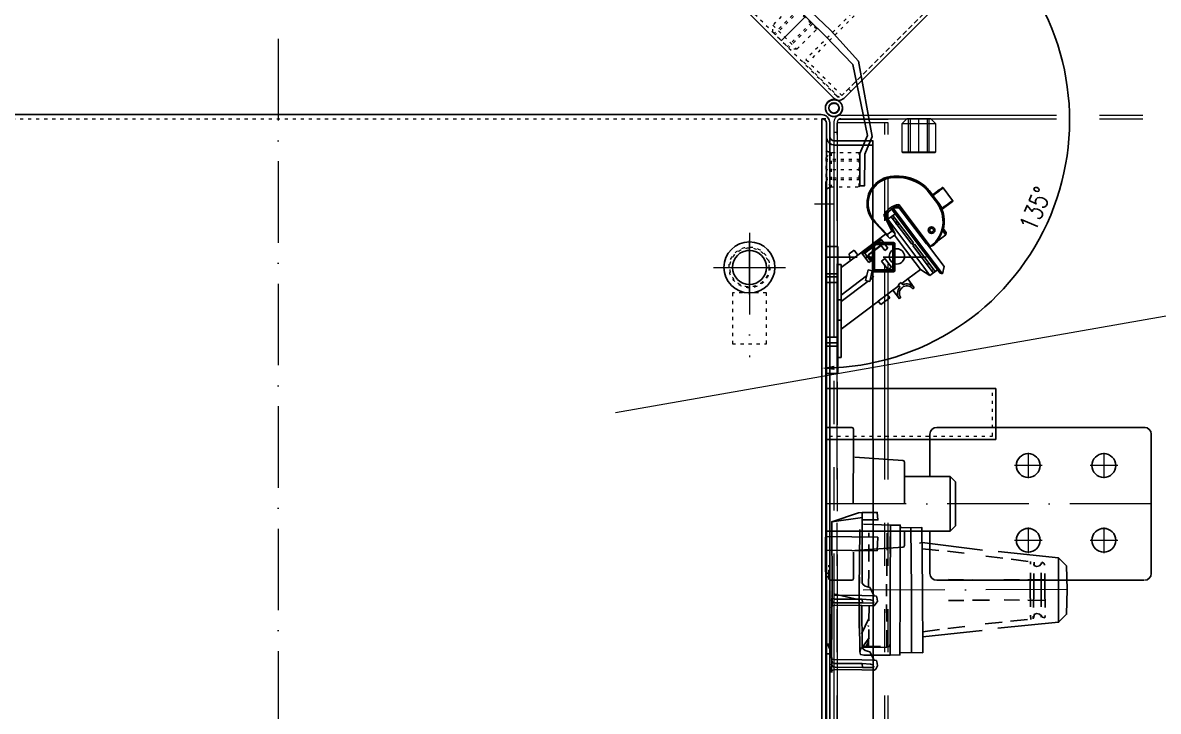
# Model space of a CAD drawing. Header units: millimetres. Extents: x 13152 to 36426, y -6229 to 3790.
# Drawn here: x 32325 to 32994, y 1885 to 2290 of the extents above; entities that cross this region are included whole.
import ezdxf

# ---------------------------------------------------------------- set-up
doc = ezdxf.new("R2010")
doc.units = ezdxf.units.MM
doc.header["$LTSCALE"] = 4
for name, pattern in [('ACAD_ISO03W100', [1.18, 0.47, -0.71]), ('ACAD_ISO10W100', [18, 12, -3, 0, -3]), ('CENTERX2', [101.6, 63.5, -12.7, 12.7, -12.7]), ('DASHED', [0.75, 0.5, -0.25]), ('PHANTOM', [63.5, 31.75, -6.35, 6.35, -6.35, 6.35, -6.35])]:
    doc.linetypes.add(name, pattern=pattern)
doc.layers.add('1', color=12, linetype='Continuous')
doc.layers.add('4虚线层', color=6, linetype='DASHED')
for name, color, linetype, lineweight in [('标注、文本', 3, 'Continuous', 25), ('粗实线', 4, 'Continuous', 53), ('铁心', 3, 'Continuous', 0)]:
    doc.layers.add(name, color=color, linetype=linetype, lineweight=lineweight)
doc.styles.add('TH_GBDIM', font='romans.shx', dxfattribs={"width": 0.8, "bigfont": 'gbcbig.shx'})
doc.dimstyles.new('TH_GBDIM1', dxfattribs={"dimscale": 3, "dimtxt": 3.5, "dimasz": 2.5, "dimexe": 2, "dimexo": 0, "dimgap": 1.5, "dimtad": 1, "dimdec": 1, "dimlfac": 0.03937, "dimzin": 0, "dimdsep": 46, "dimtxsty": 'TH_GBDIM', "dimcen": 2.5, "dimclrd": 3, "dimclre": 256, "dimclrt": 2, "dimadec": 0, "dimazin": 0, "dimtfac": 0.714286, "dimtdec": 1, "dimtmove": 0, "dimatfit": 3, "dimfxl": 0, "dimtzin": 0, "dimlwd": -1, "dimlwe": -1, "dimarcsym": 0})

# ---------------------------------------------------------------- blocks, each defined once
blk = doc.blocks.new('2155655')
at = {"layer": '标注、文本'}
for p, q in [((23803.92, -1208), (23803.92, -1958)), ((23807.92, -1204), (24326.92, -1204)), ((23803.92, -1214), (23805.92, -1214)), ((23843.92, -1225.5), (23844.42, -1226))]:
    blk.add_line(p, q, dxfattribs=at)
at = {"layer": '标注、文本', "color": 2, "linetype": 'ACAD_ISO03W100', "lineweight": 18}
for p, q in [((23805.92, -1208.49), (23805.92, -1958)), ((23805.92, -1926.49), (23805.92, -1208.49)), ((23835.92, -1208.49), (23805.92, -1208.49)), ((23835.92, -1206.49), (23806.61, -1206.49)), ((23807.92, -1206), (24326.92, -1206)), ((23833.92, -1926.49), (23833.92, -1208.49)), ((23835.92, -1926.49), (23835.92, -1208.49)), ((23843.92, -1209), (23846.92, -1206)), ((23843.92, -1209), (23843.92, -1225.5)), ((23863.92, -1209), (23843.92, -1209)), ((23860.92, -1206), (23846.92, -1206)), ((23847.92, -1226), (23847.92, -1206)), ((23848.92, -1226), (23848.92, -1206)), ((23858.92, -1226), (23858.92, -1206)), ((23859.92, -1226), (23859.92, -1206)), ((23860.92, -1206), (23863.92, -1209)), ((23863.92, -1225.5), (23863.92, -1209)), ((23843.92, -1225.5), (23863.92, -1225.5)), ((23844.42, -1226), (23863.42, -1226))]:
    blk.add_line(p, q, dxfattribs=at)
at = {"layer": '标注、文本', "color": 1, "linetype": 'ACAD_ISO10W100', "lineweight": 18}
blk.add_line((23853.92, -1226), (23853.92, -1206), dxfattribs=at)
at = {"layer": '标注、文本'}
for radius in [5, 3]:
    blk.add_circle((23804.02, -1199.95), radius, dxfattribs=at)
blk.add_arc((23807.92, -1208), 4, 90, 180, dxfattribs=at)
at = {"layer": '标注、文本', "color": 2, "linetype": 'ACAD_ISO03W100', "lineweight": 18}
blk.add_arc((23807.92, -1208), 2, 90, 180, dxfattribs=at)
blk = doc.blocks.new('052656565')
at = {"layer": '标注、文本', "color": 6, "linetype": 'PHANTOM', "lineweight": 13}
for p, q in [((22982.24, -1208), (22982.24, -1958)), ((22984.24, -1208.49), (22984.24, -1958)), ((22984.24, -1926.49), (22984.24, -1208.49)), ((23014.24, -1208.49), (22984.24, -1208.49)), ((23014.24, -1206.49), (22984.93, -1206.49)), ((22986.24, -1204), (23505.24, -1204)), ((22986.24, -1206), (23505.24, -1206)), ((23012.24, -1926.49), (23012.24, -1208.49)), ((23014.24, -1926.49), (23014.24, -1208.49)), ((23022.24, -1209), (23025.24, -1206)), ((23022.24, -1209), (23022.24, -1225.5)), ((23042.24, -1209), (23022.24, -1209)), ((23039.24, -1206), (23025.24, -1206)), ((23026.24, -1226), (23026.24, -1206)), ((23027.24, -1226), (23027.24, -1206)), ((23032.24, -1226), (23032.24, -1206)), ((23037.24, -1226), (23037.24, -1206)), ((23038.24, -1226), (23038.24, -1206)), ((23039.24, -1206), (23042.24, -1209)), ((23042.24, -1225.5), (23042.24, -1209)), ((23505.24, -1206.49), (23505.24, -1953.49)), ((23506.24, -1206.49), (23505.24, -1206.49)), ((23507.24, -1208), (23507.24, -1958)), ((23507.24, -1208), (23507.24, -1953.49)), ((23509.24, -1208), (23509.24, -1958)), ((22982.24, -1214), (22984.24, -1214)), ((23507.24, -1219), (23509.24, -1219)), ((23022.24, -1225.5), (23022.74, -1226)), ((23022.24, -1225.5), (23042.24, -1225.5)), ((23022.74, -1226), (23041.74, -1226)), ((23041.74, -1226), (23042.24, -1225.5)), ((23504.24, -1924.49), (23014.24, -1924.49)), ((23454.24, -1924.49), (23501.24, -1924.49)), ((23504.24, -1954.49), (23504.24, -1924.49)), ((23504.24, -1926.49), (22984.24, -1926.49)), ((23450.24, -1928.49), (23450.24, -1932.49)), ((23452.24, -1928.49), (23452.24, -1932.49)), ((23454.24, -1926.49), (23501.24, -1926.49)), ((23503.24, -1954.49), (23503.24, -1928.49)), ((23505.24, -1954.49), (23505.24, -1928.49)), ((23349.24, -1954.49), (23474.24, -1932.49)), ((23474.24, -1954.49), (23474.24, -1932.49)), ((22982.24, -1958), (23509.24, -1958)), ((22984.24, -1954.49), (23504.24, -1954.49)), ((23467.24, -1955.49), (23503.24, -1955.49)), ((23503.24, -1957.49), (23467.24, -1957.49)), ((23483.24, -1958), (23505.24, -1958)), ((23490.24, -1957.49), (23490.24, -1955.49)), ((23490.24, -1960), (23490.24, -1958)), ((23494.24, -1959.76), (23494.24, -1954.53)), ((23494.24, -1964.89), (23494.24, -1955.1)), ((23498.24, -1957.49), (23498.24, -1955.49)), ((23498.24, -1960), (23498.24, -1958)), ((23503.24, -1954.49), (23505.24, -1954.49)), ((23479.24, -1962), (23479.24, -2028)), ((23481.24, -1962), (23481.24, -2028)), ((23505.24, -1960), (23483.24, -1960)), ((23507.24, -1972.5), (23507.24, -1962)), ((23509.24, -1962), (23509.24, -1972.5)), ((23514.24, -1978.42), (23514.24, -1978.42)), ((23511.24, -1988), (23481.24, -1988)), ((23481.24, -1988), (23481.24, -2021.59)), ((23511.24, -1991), (23481.24, -1991)), ((23511.24, -2021.59), (23511.24, -1988)), ((23475.24, -1993.5), (23499.24, -1993.5)), ((23481.24, -2017.91), (23481.24, -1993.24)), ((23483.24, -1993.24), (23481.24, -1993.24)), ((23481.24, -1993.87), (23488.24, -2006)), ((23481.24, -1997.87), (23485.93, -2006)), ((23483.24, -2017.91), (23483.24, -1993.24)), ((23483.24, -1993.24), (23489.24, -1993.24)), ((23491.24, -2008.66), (23491.24, -1997.5)), ((23431.74, -2001.27), (23431.24, -2001.77)), ((23431.24, -2009.37), (23431.24, -2001.77)), ((23431.74, -2001.27), (23431.74, -2009.87)), ((23431.74, -2001.27), (23439.07, -2001.27)), ((23437.62, -2001.27), (23437.62, -2009.87)), ((23440.04, -1999.22), (23438.09, -2011.92)), ((23440.04, -1999.22), (23439.07, -2001.27)), ((23441.02, -2001.27), (23440.04, -1999.22)), ((23441.99, -1999.22), (23440.04, -2011.92)), ((23441.99, -1999.22), (23441.02, -2001.27)), ((23442.97, -2001.27), (23441.99, -1999.22)), ((23443.94, -1999.22), (23441.99, -2011.92)), ((23443.94, -1999.22), (23442.97, -2001.27)), ((23444.92, -2001.27), (23443.94, -1999.22)), ((23445.89, -1999.22), (23443.94, -2011.92)), ((23445.89, -1999.22), (23444.92, -2001.27)), ((23446.87, -2001.27), (23445.89, -1999.22)), ((23447.84, -1999.22), (23445.89, -2011.92)), ((23447.84, -1999.22), (23446.87, -2001.27)), ((23448.82, -2001.27), (23447.84, -1999.22)), ((23449.79, -1999.22), (23447.84, -2011.92)), ((23449.79, -1999.22), (23448.82, -2001.27)), ((23450.77, -2001.27), (23449.79, -1999.22)), ((23451.74, -1999.22), (23449.79, -2011.92)), ((23451.74, -1999.22), (23450.77, -2001.27)), ((23452.72, -2001.27), (23451.74, -1999.22)), ((23453.69, -1999.22), (23451.74, -2011.92)), ((23453.69, -1999.22), (23452.72, -2001.27)), ((23454.67, -2001.27), (23453.69, -1999.22)), ((23455.64, -1999.22), (23453.69, -2011.92)), ((23455.64, -1999.22), (23454.67, -2001.27)), ((23456.62, -2001.27), (23455.64, -1999.22)), ((23457.59, -1999.22), (23455.64, -2011.92)), ((23457.59, -1999.22), (23456.62, -2001.27)), ((23458.57, -2001.27), (23457.59, -1999.22)), ((23459.54, -1999.22), (23457.59, -2011.92)), ((23459.54, -1999.22), (23458.57, -2001.27)), ((23460.52, -2001.27), (23459.54, -1999.22)), ((23461.49, -1999.22), (23459.54, -2011.92)), ((23461.49, -1999.22), (23460.52, -2001.27)), ((23462.47, -2001.27), (23461.49, -1999.22)), ((23463.44, -1999.22), (23461.49, -2011.92)), ((23463.44, -1999.22), (23462.47, -2001.27)), ((23464.42, -2001.27), (23463.44, -1999.22)), ((23465.39, -1999.22), (23463.44, -2011.92)), ((23465.39, -1999.22), (23464.42, -2001.27)), ((23466.37, -2001.27), (23465.39, -1999.22)), ((23467.34, -1999.22), (23465.39, -2011.92)), ((23467.34, -1999.22), (23466.37, -2001.27)), ((23468.32, -2001.27), (23467.34, -1999.22)), ((23469.29, -1999.22), (23467.34, -2011.92)), ((23469.29, -1999.22), (23468.32, -2001.27)), ((23470.27, -2001.27), (23469.29, -1999.22)), ((23471.24, -1999.22), (23469.29, -2011.92)), ((23471.24, -1999.22), (23470.27, -2001.27)), ((23472.22, -2001.27), (23471.24, -1999.22)), ((23473.19, -1999.22), (23471.24, -2011.92)), ((23473.19, -1999.22), (23472.22, -2001.27)), ((23474.17, -2001.27), (23473.19, -1999.22)), ((23475.14, -1999.22), (23473.19, -2011.92)), ((23475.14, -1999.22), (23474.17, -2001.27)), ((23476.12, -2001.27), (23475.14, -1999.22)), ((23477.09, -1999.22), (23475.14, -2011.92)), ((23477.09, -1999.22), (23476.12, -2001.27)), ((23478.07, -2001.27), (23477.09, -1999.22)), ((23479.04, -1999.22), (23477.09, -2011.92)), ((23479.04, -1999.22), (23478.07, -2001.27)), ((23480.02, -2001.27), (23479.04, -1999.22)), ((23481.24, -2001.27), (23480.02, -2001.27)), ((23489.24, -2001.76), (23483.24, -2001.76)), ((23498.24, -1998.5), (23498.24, -2013.5)), ((23501.24, -2000), (23498.24, -2000)), ((23509.24, -2003.5), (23509.24, -2008.5)), ((23431.74, -2009.87), (23431.24, -2009.37)), ((23437.62, -2009.87), (23431.74, -2009.87)), ((23438.09, -2011.92), (23437.12, -2009.87)), ((23439.07, -2009.87), (23438.09, -2011.92)), ((23440.04, -2011.92), (23439.07, -2009.87)), ((23441.02, -2009.87), (23440.04, -2011.92)), ((23441.99, -2011.92), (23441.02, -2009.87)), ((23442.97, -2009.87), (23441.99, -2011.92)), ((23443.94, -2011.92), (23442.97, -2009.87)), ((23444.92, -2009.87), (23443.94, -2011.92)), ((23445.89, -2011.92), (23444.92, -2009.87)), ((23446.87, -2009.87), (23445.89, -2011.92)), ((23447.84, -2011.92), (23446.87, -2009.87)), ((23448.82, -2009.87), (23447.84, -2011.92)), ((23449.79, -2011.92), (23448.82, -2009.87)), ((23450.77, -2009.87), (23449.79, -2011.92)), ((23451.74, -2011.92), (23450.77, -2009.87)), ((23452.72, -2009.87), (23451.74, -2011.92)), ((23453.69, -2011.92), (23452.72, -2009.87)), ((23454.67, -2009.87), (23453.69, -2011.92)), ((23455.64, -2011.92), (23454.67, -2009.87)), ((23456.62, -2009.87), (23455.64, -2011.92)), ((23457.59, -2011.92), (23456.62, -2009.87)), ((23458.57, -2009.87), (23457.59, -2011.92)), ((23459.54, -2011.92), (23458.57, -2009.87)), ((23460.52, -2009.87), (23459.54, -2011.92)), ((23461.49, -2011.92), (23460.52, -2009.87)), ((23462.47, -2009.87), (23461.49, -2011.92)), ((23463.44, -2011.92), (23462.47, -2009.87)), ((23464.42, -2009.87), (23463.44, -2011.92)), ((23465.39, -2011.92), (23464.42, -2009.87)), ((23466.37, -2009.87), (23465.39, -2011.92)), ((23467.34, -2011.92), (23466.37, -2009.87)), ((23468.32, -2009.87), (23467.34, -2011.92)), ((23469.29, -2011.92), (23468.32, -2009.87)), ((23470.27, -2009.87), (23469.29, -2011.92)), ((23471.24, -2011.92), (23470.27, -2009.87)), ((23472.22, -2009.87), (23471.24, -2011.92)), ((23473.19, -2011.92), (23472.22, -2009.87)), ((23474.17, -2009.87), (23473.19, -2011.92)), ((23475.14, -2011.92), (23474.17, -2009.87)), ((23476.12, -2009.87), (23475.14, -2011.92)), ((23477.09, -2011.92), (23476.12, -2009.87)), ((23478.07, -2009.87), (23477.09, -2011.92)), ((23479.04, -2011.92), (23478.07, -2009.87)), ((23480.02, -2009.87), (23479.04, -2011.92)), ((23479.24, -2006), (23488.24, -2006)), ((23481.24, -2009.87), (23480.02, -2009.87)), ((23481.24, -2014.12), (23485.93, -2006)), ((23481.24, -2018.12), (23488.24, -2006)), ((23495.24, -2006), (23495.24, -2021.59)), ((23501.24, -2006), (23501.24, -2021.59)), ((23483.24, -2017.91), (23481.24, -2017.91)), ((23489.24, -2015.55), (23483.24, -2015.55)), ((23475.24, -2018.5), (23499.24, -2018.5)), ((23481.24, -2018.99), (23511.24, -2018.99)), ((23481.24, -2021.59), (23511.24, -2021.59)), ((23493.17, -2021.59), (23493.17, -2075.38)), ((23493.56, -2021.59), (23493.56, -2074.83)), ((23502.95, -2021.59), (23502.95, -2074.83)), ((23503.31, -2021.59), (23503.31, -2075.38)), ((23479.24, -2028), (23481.24, -2028)), ((23493.17, -2075.38), (23493.56, -2074.83)), ((23493.17, -2075.38), (23503.31, -2075.38)), ((23493.56, -2074.83), (23502.95, -2074.83)), ((23502.95, -2074.83), (23503.31, -2075.38))]:
    blk.add_line(p, q, dxfattribs=at)
at = {"layer": '标注、文本', "color": 2, "linetype": 'ACAD_ISO03W100', "lineweight": 18}
for p, q in [((23014.24, -1924.49), (23014.24, -1926.49)), ((22984.24, -1926.49), (23014.24, -1926.49)), ((22984.24, -1926.49), (22984.24, -1954.49)), ((23014.24, -1926.49), (22984.24, -1926.49)), ((23450.24, -1932.49), (23452.24, -1932.49)), ((23467.24, -1957.49), (23467.24, -1955.49)), ((23424.24, -2006), (23428.24, -1999)), ((23472.24, -2000), (23427.67, -2000)), ((23472.24, -1999), (23428.24, -1999)), ((23428.24, -1999), (23428.24, -2012)), ((23424.24, -2006), (23428.24, -2012)), ((23472.24, -2011), (23427.58, -2011)), ((23472.24, -2012), (23428.24, -2012))]:
    blk.add_line(p, q, dxfattribs=at)
at = {"layer": '标注、文本'}
for p, q in [((22982.24, -2093), (22982.24, -1935)), ((23460.24, -1933), (22984.24, -1933)), ((23462.24, -1956), (23462.24, -1935)), ((23464.24, -1956), (23464.24, -1943)), ((23466.24, -1939), (23472.24, -1939)), ((23466.24, -1941), (23472.24, -1941)), ((23472.24, -1941), (23472.24, -1939)), ((23466.24, -1958), (22982.24, -1958)), ((23468.24, -1958), (22984.24, -1958)), ((23466.24, -1958), (23473.24, -1958)), ((23466.24, -1960), (22982.24, -1960)), ((23464.24, -2089), (23464.24, -1962)), ((23464.24, -1962), (23475.24, -1962)), ((23466.24, -1960), (23473.24, -1960)), ((23475.24, -2089), (23475.24, -1962)), ((23477.24, -2089), (23477.24, -1962)), ((22991.24, -1987), (22991.24, -1979)), ((22991.24, -1979), (22999.24, -1979)), ((22999.24, -1979), (22999.24, -1987)), ((23472.24, -1981), (23472.24, -2031)), ((23472.24, -1981), (23475.24, -1981)), ((23475.24, -1981), (23475.24, -2031)), ((22999.24, -1987), (22991.24, -1987)), ((23422.24, -1997), (23422.24, -2015)), ((23472.24, -1996), (23423.24, -1996)), ((23472.24, -2016), (23472.24, -1996)), ((23423.24, -2016), (23472.24, -2016)), ((23501.24, -2012), (23498.24, -2012)), ((22991.24, -2032), (22991.24, -2024)), ((22991.24, -2024), (22999.24, -2024)), ((22999.24, -2024), (22999.24, -2032)), ((23472.24, -2031), (23475.24, -2031)), ((22999.24, -2032), (22991.24, -2032)), ((22991.24, -2077), (22991.24, -2069)), ((22991.24, -2069), (22999.24, -2069)), ((22999.24, -2069), (22999.24, -2077)), ((22999.24, -2077), (22991.24, -2077)), ((23473.24, -2091), (22982.24, -2091)), ((23464.24, -2089), (23475.24, -2089)), ((23464.24, -2093), (23464.24, -2091)), ((23473.24, -2093), (22982.24, -2093))]:
    blk.add_line(p, q, dxfattribs=at)
at = {"layer": '标注、文本', "color": 1, "linetype": 'ACAD_ISO10W100', "lineweight": 18}
for p, q in [((22995.24, -2093), (22995.24, -1933)), ((23001.99, -1943), (22988.49, -1943)), ((23014.16, -1983), (22984.33, -1983)), ((22995.24, -1987), (22995.24, -1979)), ((23499.74, -2022.22), (23499.74, -1986.22)), ((23493.56, -2006), (23411.24, -2006)), ((23540.84, -2006), (23412.88, -2006)), ((23514.84, -2006), (23469.34, -2006)), ((22995.24, -2032), (22995.24, -2024)), ((23014.16, -2028), (22984.33, -2028)), ((22995.24, -2077), (22995.24, -2069)), ((23014.16, -2073), (22984.33, -2073))]:
    blk.add_line(p, q, dxfattribs=at)
at = {"layer": '标注、文本', "color": 6, "linetype": 'PHANTOM', "lineweight": 13}
for centre, radius in [((22982.34, -1199.95), 5), ((22982.34, -1199.95), 3), ((23498.24, -2006), 6), ((23498.24, -2006), 3)]:
    blk.add_circle(centre, radius, dxfattribs=at)
at = {"layer": '标注、文本'}
blk.add_circle((22995.24, -1943), 2.5, dxfattribs=at)
at = {"layer": '标注、文本', "color": 6, "linetype": 'PHANTOM', "lineweight": 13}
for centre, radius, start, end in [((22986.24, -1208), 4, 90, 180), ((22986.24, -1208), 2, 90, 180), ((23505.24, -1208), 4, 0, 90), ((23505.24, -1208), 2, 0, 90), ((23506.24, -1207.49), 1, 0, 90), ((23454.24, -1928.49), 4, 90, 180), ((23501.24, -1928.49), 4, 0, 90), ((23454.24, -1928.49), 2, 90, 180), ((23501.24, -1928.49), 2, 0, 90), ((23483.24, -1962), 4, 90, 180), ((23503.24, -1953.49), 4, 270, 0), ((23503.24, -1953.49), 2, 270, 0), ((23505.24, -1962), 4, 0, 90), ((23483.24, -1962), 2, 90, 180), ((23505.24, -1962), 2, 0, 90), ((23514.24, -1972.5), 7, 180, 260.40593), ((23514.24, -1972.5), 5, 180, 260.40593), ((23513.24, -1978.42), 1, 0, 80.40593), ((23513.24, -1978.42), 1, 260.40593, 0), ((23499.24, -2003.5), 10, 0, 90), ((23501.24, -2006), 6, 270, 90), ((23499.24, -2008.5), 10, 270, 0)]:
    blk.add_arc(centre, radius, start, end, dxfattribs=at)
at = {"layer": '标注、文本'}
for centre, radius, start, end in [((22984.24, -1935), 2, 90, 180), ((23460.24, -1935), 2, 0, 90), ((23466.24, -1943), 4, 90, 180), ((23466.24, -1943), 2, 90, 180), ((23466.24, -1956), 4, 180, 270), ((23466.24, -1956), 2, 180, 270), ((23473.24, -1962), 4, 0, 90), ((23473.24, -1962), 2, 0, 90), ((23423.24, -1997), 1, 90, 180), ((23498.24, -2006), 6, 90, 270), ((23423.24, -2015), 1, 180, 270), ((23473.24, -2089), 4, 270, 0), ((23473.24, -2089), 2, 270, 0)]:
    blk.add_arc(centre, radius, start, end, dxfattribs=at)
at = {"layer": '标注、文本', "color": 6, "linetype": 'PHANTOM', "lineweight": 13, "extrusion": (0, 0, -1)}
for centre, major_axis, ratio in [((23489.24, -1997.5), (0, 4.26), 0.469325), ((23489.24, -2008.66), (0, 6.9), 0.290059)]:
    blk.add_ellipse(centre, major_axis=major_axis, ratio=ratio, start_param=0, end_param=3.141593, dxfattribs=at)
blk = doc.blocks.new('5354650')
at = {"layer": '4虚线层', "ltscale": 5}
h = blk.add_hatch(color=256, dxfattribs=at)
h.dxf.hatch_style = 2
h.paths.add_polyline_path([(26822.77, -1880.58), (26822.82, -1911.91), (26826.27, -1912.71)])
h = blk.add_hatch(color=256, dxfattribs=at)
h.dxf.hatch_style = 2
h.paths.add_polyline_path([(26822.77, -1880.58), (26826.22, -1881.38), (26826.27, -1912.71)])
at = {"layer": '标注、文本'}
h = blk.add_hatch(color=256, dxfattribs=at)
h.dxf.hatch_style = 2
h.paths.add_polyline_path([(26822.82, -1911.91), (26826.27, -1912.71), (26825.69, -1918.4)])
at = {"layer": '4虚线层', "ltscale": 5}
for points in [[(26847.88, -1879.09), (26847.98, -1847.07)], [(26842.5, -1858.18), (26842.4, -1880.74)], [(26916.92, -1860.8), (26945.22, -1864.42)], [(26950.22, -1864.84), (26949.53, -1864.68), (26949.37, -1865.38)], [(26945.06, -1865.11), (26945.43, -1866.65), (26946.82, -1866.97), (26948.36, -1866.6), (26949.37, -1865.38)], [(26951.55, -1881.18), (26951.45, -1865.85), (26950.91, -1865), (26950.22, -1864.84)], [(26918.73, -1875.05), (26894.79, -1874.63)], [(26951.6, -1874.63), (26927.51, -1874.9)], [(26846.28, -1914.41), (26844.04, -1914.62), (26847.82, -1914.04), (26848.25, -1890.1)], [(26918.94, -1886.76), (26894.85, -1887.02)], [(26951.66, -1887.03), (26927.72, -1886.6)], [(26916.44, -1900.75), (26944.79, -1897.82)], [(26949.58, -1896.02), (26948.36, -1895.01), (26946.97, -1894.69), (26945.43, -1895.06), (26944.95, -1897.13)], [(26949.58, -1896.02), (26950.11, -1896.87), (26950.8, -1897.03)], [(26950.8, -1897.03), (26951.5, -1897.19), (26951.82, -1895.8)]]:
    blk.add_lwpolyline(points, dxfattribs=at)
for points in [[(26858.84, -1847.39), (26858.84, -1847.39), (26858.41, -1880.79), (26858.41, -1880.79)], [(26860.59, -1849.25), (26860.59, -1849.25), (26860.64, -1880.58), (26860.64, -1880.58)], [(26879.32, -1856.49), (26879.32, -1856.49), (26907.77, -1859.41), (26907.77, -1859.41)], [(26942.93, -1880.64), (26942.93, -1880.64), (26943.15, -1863.94), (26943.15, -1863.94)], [(26945.01, -1881.12), (26945.01, -1881.12), (26945.22, -1864.42), (26945.22, -1864.42)], [(26950.22, -1864.84), (26950.22, -1864.84), (26950.38, -1864.15), (26950.38, -1864.15)], [(26949.48, -1880.7), (26949.48, -1880.7), (26949.37, -1865.38), (26949.37, -1865.38)], [(26858.67, -1914.36), (26858.67, -1914.36), (26858.41, -1880.79), (26858.41, -1880.79)], [(26942.93, -1880.64), (26942.93, -1880.64), (26943.25, -1898.2), (26943.25, -1898.2)], [(26945.01, -1881.12), (26945.01, -1881.12), (26944.79, -1897.82), (26944.79, -1897.82)], [(26949.48, -1880.7), (26949.48, -1880.7), (26949.42, -1896.71), (26949.42, -1896.71)], [(26951.55, -1881.18), (26951.55, -1881.18), (26951.82, -1895.8), (26951.82, -1895.8)], [(26843.72, -1906.54), (26843.72, -1906.54), (26848.03, -1897.34), (26848.03, -1897.34)], [(26847.61, -1902.34), (26847.61, -1902.34), (26847.77, -1901.65), (26847.77, -1901.65)], [(26879.68, -1905.37), (26879.68, -1905.37), (26908.2, -1901.76), (26908.2, -1901.76)], [(26848.24, -1909.04), (26848.24, -1909.04), (26844.04, -1914.62), (26844.04, -1914.62)], [(26847.77, -1911.11), (26847.77, -1911.11), (26846.28, -1914.41), (26846.28, -1914.41)], [(26842.71, -1917.23), (26842.71, -1917.23), (26842.87, -1916.54), (26842.87, -1916.54)], [(26844.89, -1914.09), (26844.89, -1914.09), (26860.9, -1914.15), (26860.9, -1914.15)]]:
    blk.add_open_spline(points, degree=3, dxfattribs=at)
at = {"layer": '标注、文本', "color": 1, "linetype": 'ACAD_ISO10W100', "lineweight": 18}
blk.add_line((26964.8, -1880.59), (26822.77, -1880.88), dxfattribs=at)
at = {"layer": '标注、文本'}
for points in [[(26844.16, -1835.26), (26841.92, -1835.47), (26826.18, -1840.58)], [(26844.16, -1835.26), (26852.93, -1835.1), (26853.36, -1839.57), (26843.89, -1839.57)], [(26844.16, -1835.26), (26844.05, -1876.75), (26844.58, -1877.6), (26845.8, -1878.61)], [(26826.38, -1880.68), (26826.18, -1840.58), (26844.21, -1838.18)], [(26844.79, -1841.96), (26860.65, -1842.71), (26866.5, -1842.6), (26866.49, -1880.48)], [(26866.5, -1842.6), (26866.87, -1844.14), (26879.26, -1844.09), (26879.58, -1880.58)], [(26872.72, -1844.04), (26873.04, -1880.53)], [(26877.88, -1853.24), (26879.42, -1852.87), (26914.8, -1857.39)], [(26924.1, -1858.09), (26959.64, -1861.92), (26959.64, -1880.86)], [(26964.8, -1880.59), (26964.37, -1866.65), (26959.64, -1861.92)], [(26826.38, -1880.68), (26825.69, -1918.4), (26822.76, -1918.45), (26822.77, -1880.58)], [(26826.38, -1880.68), (26826.06, -1919.94), (26826.43, -1921.48), (26827.82, -1921.8)], [(26826.28, -1884.3), (26826.65, -1885.84), (26828.03, -1886.16)], [(26844.89, -1914.09), (26843.19, -1915.16), (26842.71, -1917.23), (26843.08, -1918.77), (26845.16, -1919.25), (26860.48, -1919.15), (26866.33, -1919.04), (26866.49, -1880.48)], [(26843.94, -1889.84), (26844.04, -1914.62), (26858.67, -1914.36), (26860.21, -1913.99), (26860.53, -1912.6), (26860.64, -1880.58)], [(26851.07, -1884.2), (26848.57, -1879.25), (26845.8, -1878.61)], [(26853.19, -1887.6), (26852.82, -1886.06), (26852.45, -1884.52), (26851.07, -1884.2)], [(26866.65, -1917.66), (26879.73, -1917.77), (26879.58, -1880.58)], [(26923.89, -1903.19), (26959.63, -1899.79), (26959.64, -1880.86)], [(26964.8, -1880.59), (26964.37, -1895.06), (26959.63, -1899.79)], [(26825.8, -1886.38), (26826.86, -1888.08), (26828.25, -1888.4)], [(26827.93, -1889.78), (26826.38, -1890.15), (26826.06, -1891.54)], [(26843.94, -1889.84), (26844.04, -1914.62), (26844.57, -1915.48), (26845.8, -1916.49)], [(26843.94, -1889.84), (26851.17, -1890.05)], [(26844.04, -1886.22), (26844.26, -1888.45)], [(26844.04, -1886.22), (26844.26, -1888.45)], [(26850.8, -1888.51), (26850.43, -1886.96), (26849.04, -1886.64)], [(26851.17, -1890.05), (26852.18, -1888.83), (26853.19, -1887.6)], [(26879.74, -1908.3), (26914.79, -1904.74)], [(26851.06, -1922.07), (26848.56, -1917.12), (26845.8, -1916.49)], [(26825.8, -1924.25), (26826.86, -1925.95), (26828.24, -1926.27)], [(26826.06, -1919.94), (26826.27, -1922.18), (26826.65, -1923.72), (26828.03, -1924.04)], [(26826.06, -1929.41), (26826.27, -1922.18)], [(26850.8, -1926.38), (26850.42, -1924.84), (26849.04, -1924.52)], [(26853.19, -1925.48), (26852.82, -1923.93), (26852.45, -1922.39), (26851.06, -1922.07)], [(26827.92, -1927.66), (26826.38, -1928.03), (26826.06, -1929.41)], [(26843.93, -1927.71), (26851.17, -1927.92)], [(26851.17, -1927.92), (26852.02, -1927.39), (26853.19, -1925.48)]]:
    blk.add_lwpolyline(points, dxfattribs=at)
blk.add_lwpolyline([(26823.04, -1857.33), (26852.82, -1857.65), (26853.2, -1849.73), (26822.72, -1849.25)], close=True, dxfattribs=at)
for points in [[(26860.65, -1842.71), (26860.65, -1842.71), (26860.64, -1880.58), (26860.64, -1880.58)], [(26842.61, -1845.1), (26842.61, -1845.1), (26842.4, -1880.74), (26842.4, -1880.74)], [(26827.29, -1883.08), (26827.29, -1883.08), (26842.5, -1886.59), (26842.5, -1886.59)], [(26843.83, -1883.98), (26843.83, -1883.98), (26827.82, -1883.93), (26827.82, -1883.93)], [(26842.29, -1903.29), (26842.29, -1903.29), (26842.4, -1880.74), (26842.4, -1880.74)], [(26842.71, -1917.23), (26842.71, -1917.23), (26842.4, -1880.74), (26842.4, -1880.74)], [(26851.07, -1884.2), (26851.07, -1884.2), (26843.83, -1883.98), (26843.83, -1883.98)], [(26860.48, -1919.15), (26860.48, -1919.15), (26860.64, -1880.58), (26860.64, -1880.58)], [(26873.19, -1917.71), (26873.19, -1917.71), (26873.04, -1880.53), (26873.04, -1880.53)], [(26843.94, -1889.84), (26843.94, -1889.84), (26827.93, -1889.78), (26827.93, -1889.78)], [(26844.04, -1886.22), (26844.04, -1886.22), (26828.03, -1886.16), (26828.03, -1886.16)], [(26844.26, -1888.45), (26844.26, -1888.45), (26828.25, -1888.4), (26828.25, -1888.4)], [(26844.04, -1886.22), (26844.04, -1886.22), (26849.04, -1886.64), (26849.04, -1886.64)], [(26844.26, -1888.45), (26844.26, -1888.45), (26850.8, -1888.51), (26850.8, -1888.51)], [(26850.8, -1888.51), (26850.8, -1888.51), (26850.96, -1887.81), (26850.96, -1887.81)], [(26843.83, -1921.86), (26843.83, -1921.86), (26827.82, -1921.8), (26827.82, -1921.8)], [(26844.04, -1924.09), (26844.04, -1924.09), (26828.03, -1924.04), (26828.03, -1924.04)], [(26851.06, -1922.07), (26851.06, -1922.07), (26843.83, -1921.86), (26843.83, -1921.86)], [(26844.04, -1924.09), (26844.04, -1924.09), (26844.25, -1926.33), (26844.25, -1926.33)], [(26844.04, -1924.09), (26844.04, -1924.09), (26849.04, -1924.52), (26849.04, -1924.52)], [(26843.93, -1927.71), (26843.93, -1927.71), (26827.92, -1927.66), (26827.92, -1927.66)], [(26844.25, -1926.33), (26844.25, -1926.33), (26828.24, -1926.27), (26828.24, -1926.27)], [(26844.25, -1926.33), (26844.25, -1926.33), (26850.8, -1926.38), (26850.8, -1926.38)], [(26850.8, -1926.38), (26850.8, -1926.38), (26850.96, -1925.69), (26850.96, -1925.69)]]:
    blk.add_open_spline(points, degree=3, dxfattribs=at)
blk = doc.blocks.new('22')
at = {"layer": '4虚线层', "ltscale": 5}
for q in [(27059.14, -2036.76), (27059.14, -2081.14)]:
    blk.add_line((27059.14, -2007.32), q, dxfattribs=at)
at = {"layer": '标注、文本'}
for p, q in [((26882.85, -2003.32), (26868.85, -2003.32)), ((26883.85, -2019.88), (26883.85, -2004.32)), ((26932.85, -2003.34), (27055.59, -2003.34)), ((26883.85, -2019.89), (26883.85, -2009.33)), ((26883.85, -2019.9), (26883.85, -2009.34)), ((26928.85, -2032.34), (26928.85, -2007.34)), ((26928.85, -2032.34), (26928.85, -2007.34)), ((27059.14, -2007.32), (27059.14, -2089.32)), ((26912.91, -2022.76), (26884.78, -2020.89)), ((26912.91, -2022.78), (26884.78, -2020.9)), ((26913.85, -2048.33), (26913.85, -2023.76)), ((26913.85, -2048.34), (26913.85, -2023.77)), ((26940.85, -2032.34), (26913.85, -2032.34)), ((26940.85, -2032.34), (26943.85, -2035.34)), ((26940.85, -2032.34), (26940.85, -2064.34)), ((26940.85, -2032.34), (26943.85, -2035.34)), ((26940.85, -2032.34), (26940.85, -2064.34)), ((26943.85, -2061.34), (26943.85, -2035.34)), ((26943.85, -2061.34), (26943.85, -2035.34)), ((26940.85, -2064.34), (26867.85, -2064.34)), ((26913.85, -2072.89), (26913.85, -2064.33)), ((26913.85, -2072.9), (26913.85, -2064.34)), ((26928.85, -2089.34), (26928.85, -2064.34)), ((26940.85, -2064.34), (26943.85, -2061.34)), ((26940.85, -2064.34), (26943.85, -2061.34)), ((26883.85, -2076.76), (26883.85, -2087.33)), ((26883.85, -2092.32), (26883.85, -2076.76)), ((26883.85, -2076.77), (26883.85, -2087.34)), ((26912.91, -2073.89), (26884.78, -2075.76)), ((26912.91, -2073.9), (26884.78, -2075.78)), ((26869.35, -2084.42), (26869.35, -2085.37)), ((26869.33, -2092.32), (26869.35, -2087.31)), ((26869.35, -2085.37), (26869.9, -2085.37)), ((26869.35, -2085.37), (26869.9, -2085.37)), ((26869.9, -2087.31), (26869.35, -2087.31)), ((26869.9, -2085.37), (26869.9, -2087.31)), ((26882.85, -2093.32), (26870.33, -2093.32)), ((27054.81, -2093.3), (26932.85, -2093.34)), ((26932.85, -2093.34), (27054.81, -2093.3))]:
    blk.add_line(p, q, dxfattribs=at)
at = {"layer": '标注、文本', "color": 1, "linetype": 'ACAD_ISO10W100', "lineweight": 18}
for p, q in [((26986.74, -2018.35), (26986.74, -2033.31)), ((27031.24, -2018.35), (27031.24, -2033.31)), ((26994.84, -2025.83), (26978.65, -2025.83)), ((26994.94, -2025.83), (26978.75, -2025.83)), ((27039.34, -2025.83), (27023.15, -2025.83)), ((27039.44, -2025.83), (27023.25, -2025.83)), ((27059.14, -2048.33), (26867.85, -2048.33)), ((26986.74, -2062.35), (26986.74, -2077.31)), ((27031.24, -2062.35), (27031.24, -2077.31)), ((26994.84, -2069.83), (26978.65, -2069.83)), ((26994.94, -2069.83), (26978.75, -2069.83)), ((27039.34, -2069.83), (27023.15, -2069.83)), ((27039.44, -2069.83), (27023.25, -2069.83))]:
    blk.add_line(p, q, dxfattribs=at)
at = {"layer": '标注、文本'}
for points in [[(26867.7, -2048.14), (26867.38, -2087.39), (26867.75, -2088.94), (26869.13, -2089.26)], [(26867.38, -2087.39), (26867.59, -2089.63), (26867.96, -2091.17), (26869.34, -2091.49)]]:
    blk.add_lwpolyline(points, dxfattribs=at)
for centre in [(26986.74, -2025.8), (27031.24, -2025.8), (26986.74, -2069.8), (27031.24, -2069.8)]:
    blk.add_circle(centre, 7, dxfattribs=at)
for centre, radius, start, end in [((26868.85, -2004.32), 1, 90, 180), ((26882.85, -2004.32), 1, 0, 90), ((26932.85, -2007.34), 4, 90, 180), ((27055.14, -2007.32), 4, 0, 90), ((26912.85, -2023.76), 1, 0, 86.18593), ((26912.85, -2023.77), 1, 0, 86.18593), ((26912.85, -2072.89), 1, 273.81407, 0), ((26912.85, -2072.9), 1, 273.81407, 0), ((26932.85, -2089.34), 4, 180, 270), ((27055.14, -2089.32), 4, 270, 0), ((26870.33, -2092.32), 1, 180, 270), ((26882.85, -2092.32), 1, 270, 0)]:
    blk.add_arc(centre, radius, start, end, dxfattribs=at)
blk.add_open_spline([(26883.93, -2012.55), (26883.93, -2012.55), (26883.71, -2048.19), (26883.71, -2048.19)], degree=3, dxfattribs=at)
blk = doc.blocks.new('*D216')
at = {"layer": 'Defpoints', "color": 0, "transparency": 16777216}
for p in [(33338.86, 2776.26), (32808.53, 2245.93), (32795.57, 2233.93), (32898.72, 2129.83), (32795.57, 1490.42)]:
    blk.add_point(p, dxfattribs=at)
at = {"layer": '标注、文本', "color": 3, "transparency": 16777216}
blk.add_arc((32795.57, 2232.98), 145.87, 272.94626, 42.05374, dxfattribs=at)
for points in [[(32902.98, 2329.82), (32904.79, 2331.54), (32898.72, 2336.12)], [(32803.1, 2086.05), (32803.04, 2088.55), (32795.57, 2087.11)]]:
    blk.add_solid(points, dxfattribs=at)
at = {"layer": '标注、文本', "color": 2, "transparency": 16777216, "insert": (32921.33, 2180.89), "char_height": 10.5, "attachment_point": 5, "rotation": 67.5, "style": 'TH_GBDIM'}
blk.add_mtext('135°', dxfattribs=at)

msp = doc.modelspace()

# ---------------------------------------------------------------- linework, layer by layer
at = {"color": 0, "lineweight": 25}
msp.add_line((32872.58, 2185.14), (32866.55, 2180.67), dxfattribs=at)
at = {"layer": '1', "color": 7, "linetype": 'Continuous', "lineweight": 25}
for p, q in [((32836.04, 2199.66), (32835.92, 2199.89)), ((32855.69, 2194.52), (32855.57, 2194.75)), ((32857.61, 2193.06), (32857.4, 2193.28)), ((32872.62, 2185.78), (32867.02, 2193.21)), ((32863.27, 2184.58), (32858.29, 2191.18)), ((32858.68, 2191.5), (32858.56, 2191.72)), ((32860.47, 2189.19), (32858.56, 2191.72)), ((32858.68, 2191.5), (32863.66, 2184.9)), ((32858.72, 2191.73), (32860.63, 2189.2)), ((32858.94, 2191.52), (32858.72, 2191.73)), ((32858.94, 2191.52), (32863.9, 2184.92)), ((32860.63, 2189.2), (32860.47, 2189.19)), ((32861.76, 2187.71), (32861.6, 2187.69)), ((32863.54, 2185.11), (32861.6, 2187.69)), ((32861.76, 2187.71), (32863.7, 2185.12)), ((32837.34, 2181.24), (32837.24, 2180.1)), ((32851.24, 2161.53), (32837.24, 2180.1)), ((32852.03, 2162.13), (32837.55, 2181.36)), ((32841.36, 2181.26), (32837.9, 2181.55)), ((32857.22, 2160.23), (32840.44, 2182.48)), ((32840.88, 2183.54), (32859.39, 2159)), ((32854.67, 2164.12), (32841.78, 2181.23)), ((32863.66, 2184.9), (32863.54, 2185.11)), ((32863.9, 2184.92), (32863.7, 2185.12)), ((32865.22, 2182.47), (32865.11, 2182.67)), ((32824.13, 2176.49), (32824.25, 2176.27)), ((32834.89, 2164.29), (32826.76, 2172.81)), ((32827.14, 2173.13), (32834.15, 2165.78)), ((32836.83, 2167.8), (32832.09, 2177.1)), ((32833.2, 2177.13), (32838.65, 2166.44)), ((32833.41, 2177.14), (32833.24, 2177.13)), ((32838.68, 2166.44), (32833.24, 2177.13)), ((32834.59, 2174.84), (32833.41, 2177.14)), ((32833.45, 2177.14), (32833.43, 2177.17)), ((32833.45, 2177.14), (32834.61, 2174.86)), ((32838.81, 2178.02), (32834.45, 2174.74)), ((32834.45, 2174.74), (32855.66, 2146.58)), ((32836.42, 2176.21), (32837.49, 2177.02)), ((32836.42, 2176.21), (32848.54, 2160.13)), ((32837.36, 2174.95), (32838.43, 2175.76)), ((32837.49, 2177.02), (32849.61, 2160.93)), ((32833.18, 2166.08), (32816.78, 2153.72)), ((32834.15, 2165.78), (32836.83, 2167.8)), ((32835.76, 2163.42), (32838.96, 2165.83)), ((32841.18, 2172.11), (32840.11, 2171.31)), ((32863.17, 2161.45), (32868.62, 2165.55)), ((32866.7, 2168.1), (32868.62, 2165.55)), ((32868.81, 2166.95), (32867.03, 2169.32)), ((32868.62, 2165.55), (32868.81, 2166.95)), ((32819.16, 2154.72), (32830.34, 2163.14)), ((32820.46, 2155.31), (32828.85, 2161.63)), ((32829.28, 2161.06), (32820.9, 2154.74)), ((32822.84, 2153.82), (32830.43, 2159.54)), ((32822.96, 2153.66), (32830.55, 2159.38)), ((32828.89, 2161.58), (32828.85, 2161.63)), ((32828.89, 2161.58), (32830.56, 2162.85)), ((32829.02, 2161.41), (32828.89, 2161.58)), ((32830.7, 2162.67), (32829.02, 2161.41)), ((32832.79, 2156.4), (32829.02, 2161.41)), ((32830.34, 2163.14), (32830.56, 2162.85)), ((32830.56, 2162.85), (32830.7, 2162.67)), ((32830.7, 2162.67), (32834.47, 2157.66)), ((32838.4, 2165.41), (32844.91, 2156.77)), ((32848.54, 2160.13), (32849.61, 2160.93)), ((32849.14, 2159.33), (32850.21, 2160.13)), ((32849.14, 2159.33), (32861.26, 2143.24)), ((32850.21, 2160.13), (32862.33, 2144.05)), ((32865.23, 2142.96), (32851.24, 2161.53)), ((32866.7, 2142.67), (32852.03, 2162.13)), ((32867.56, 2147.01), (32854.67, 2164.12)), ((32859.03, 2158.33), (32859.93, 2159.01)), ((32861.95, 2159.88), (32861.84, 2159.99)), ((32798.07, 2158.79), (32805.07, 2158.79)), ((32805.07, 2158.79), (32805.07, 2142.7)), ((32811.81, 2154.38), (32814.66, 2156.53)), ((32812.3, 2150.34), (32811.81, 2154.38)), ((32812.3, 2150.34), (32816.78, 2153.72)), ((32816.78, 2153.72), (32814.66, 2156.53)), ((32819.16, 2154.72), (32819.36, 2154.45)), ((32819.36, 2154.45), (32820.48, 2155.29)), ((32819.49, 2154.27), (32819.36, 2154.45)), ((32820.61, 2155.11), (32819.49, 2154.27)), ((32819.49, 2154.27), (32823.29, 2149.24)), ((32820.46, 2155.31), (32820.48, 2155.29)), ((32820.48, 2155.29), (32820.61, 2155.11)), ((32820.61, 2155.11), (32824.41, 2150.08)), ((32825.21, 2150.68), (32822.84, 2153.82)), ((32832.79, 2156.4), (32834.47, 2157.66)), ((32844.91, 2156.77), (32853.64, 2145.19)), ((32805.07, 2148.12), (32807.07, 2148.12)), ((32812.3, 2150.35), (32807.07, 2146.41)), ((32807.07, 2148.12), (32807.07, 2127.38)), ((32823.29, 2149.24), (32824.41, 2150.08)), ((32824.41, 2150.08), (32825.21, 2150.68)), ((32832.75, 2151.67), (32830.75, 2150.16)), ((32830.75, 2150.16), (32834.66, 2144.97)), ((32836.66, 2146.48), (32832.75, 2151.67)), ((32834.66, 2144.97), (32836.66, 2146.48)), ((32855.66, 2146.58), (32859.3, 2141.75)), ((32855.66, 2146.58), (32855.66, 2146.58)), ((32857.57, 2148.15), (32858.64, 2148.95)), ((32866.7, 2142.67), (32867.56, 2147.01)), ((32805.07, 2142.7), (32798.07, 2142.7)), ((32798.07, 2140.79), (32805.07, 2140.79)), ((32805.07, 2140.79), (32805.07, 2142.7)), ((32805.07, 2137.51), (32805.07, 2140.79)), ((32822.01, 2141.39), (32807.07, 2130.13)), ((32822.86, 2145.05), (32821.4, 2138.72)), ((32825.3, 2144.49), (32822.86, 2145.05)), ((32823.83, 2138.15), (32825.3, 2144.49)), ((32824.07, 2139.18), (32826.1, 2140.71)), ((32824.82, 2142.42), (32826.1, 2140.71)), ((32842.68, 2136.99), (32846.2, 2139.64)), ((32850.08, 2134.49), (32846.2, 2139.64)), ((32846.23, 2139.6), (32853.64, 2145.19)), ((32853.64, 2145.19), (32859.3, 2141.75)), ((32859.3, 2141.75), (32863.66, 2145.04)), ((32860.32, 2144.5), (32861.39, 2145.3)), ((32861.26, 2143.24), (32862.33, 2144.05)), ((32865.23, 2142.96), (32866.7, 2142.67)), ((32798.07, 2137.51), (32805.07, 2137.51)), ((32805.07, 2137.51), (32805.07, 2105.32)), ((32807.07, 2126.37), (32822.97, 2138.35)), ((32821.4, 2138.72), (32823.83, 2138.15)), ((32834.17, 2130.51), (32837.44, 2132.98)), ((32837.41, 2133.02), (32840.93, 2135.67)), ((32841.29, 2127.87), (32837.41, 2133.02)), ((32840.49, 2136.24), (32842.25, 2137.56)), ((32840.49, 2136.24), (32841.56, 2134.82)), ((32843.32, 2136.14), (32842.25, 2137.56)), ((32849.55, 2134.09), (32850.08, 2134.49)), ((32805.07, 2127.38), (32807.07, 2127.38)), ((32807.07, 2115.45), (32807.07, 2127.38)), ((32807.07, 2110.1), (32828.9, 2126.54)), ((32828.88, 2126.57), (32834.15, 2130.54)), ((32830.4, 2124.54), (32828.88, 2126.57)), ((32835.67, 2128.52), (32830.4, 2124.54)), ((32835.67, 2128.52), (32834.15, 2130.54)), ((32841.29, 2127.87), (32841.82, 2128.26)), ((32807.07, 2115.45), (32805.07, 2115.45)), ((32807.07, 2115.45), (32807.07, 2093.41)), ((32805.07, 2105.32), (32798.07, 2105.32)), ((32798.07, 2102.04), (32805.07, 2102.04)), ((32798.07, 2100.13), (32805.07, 2100.13)), ((32805.07, 2102.04), (32805.07, 2105.32)), ((32805.07, 2100.13), (32805.07, 2102.04)), ((32805.07, 2100.13), (32805.07, 2084.03)), ((32805.07, 2093.41), (32807.07, 2093.41))]:
    msp.add_line(p, q, dxfattribs=at)
at = {"layer": '1', "color": 1, "linetype": 'CENTERX2', "lineweight": -3, "ltscale": 0.1}
msp.add_line((32857.07, 2152.43), (32798.07, 2152.43), dxfattribs=at)
at = {"layer": '1', "color": 7, "linetype": 'Continuous', "lineweight": 25, "extrusion": (0, 0, -1)}
msp.add_circle((-32860.24, 2168.36), 2, dxfattribs=at)
at = {"layer": '1', "color": 7, "linetype": 'Continuous', "lineweight": 25}
for centre, radius in [((32860.24, 2168.36), 1.13), ((32839.8, 2152.91), 4.5)]:
    msp.add_circle(centre, radius, dxfattribs=at)
for centre, radius, start, end in [((32845.69, 2131.18), 5.5, 138.53696, 217), ((32845.69, 2131.18), 5.5, 37, 115.46304), ((32849.25, 2134.49), 0.5, 222.89461, 307), ((32841.52, 2128.66), 0.5, 307, 31.10539)]:
    msp.add_arc(centre, radius, start, end, dxfattribs=at)
at = {"layer": '1', "color": 7, "linetype": 'Continuous', "lineweight": 25, "extrusion": (0, 0, -1)}
msp.add_arc((-32845.69, 2131.18), 4.37, 328.89461, 137.10539, dxfattribs=at)
at = {"layer": '1', "color": 7, "linetype": 'Continuous', "lineweight": 25}
for centre, major_axis, ratio, start_param, end_param in [((32838.35, 2183.85), (-14.09, -7.58), 0.99884, 4.363996, 6.551417), ((32838.23, 2184.07), (14.09, 7.58), 0.99884, 1.222403, 3.141558), ((32838.36, 2183.82), (13.65, 7.34), 0.99884, 1.222403, 3.409825), ((32839.67, 2174.19), (22.9, 12.31), 0.99884, 0.41949, 1.222403), ((32839.79, 2173.96), (-22.9, -12.31), 0.99884, 3.561083, 4.363996), ((32836.12, 2199.17), (0.072, -0.495), 0.016437, 1.52552, 3.096316), ((32839.8, 2173.94), (22.46, 12.08), 0.99884, 0.41949, 1.222403), ((32839.83, 2174.2), (18.61, 18.16), 0.998343, 0.13937, 0.871114), ((32855.38, 2194.13), (-0.306, -0.396), 0.043972, 1.551165, 3.121962), ((32845.91, 2181.85), (13.65, 7.34), 0.99884, 0.152631, 0.41949), ((32845.78, 2182.09), (14.09, 7.58), 0.99884, 0.15263, 0.41949), ((32855.12, 2193.97), (-0.612, -0.791), 0.056989, 3.133584, 3.6194), ((32845.9, 2181.87), (-14.09, -7.58), 0.99884, 3.294223, 3.561083), ((32845.95, 2182.11), (11.45, 11.17), 0.998343, 6.155695, 6.422555), ((32846.16, 2181.89), (11.45, 11.17), 0.998343, 6.155695, 6.283216), ((32852.74, 2183.07), (13.66, 10.29), 0.004763, -0.944344, -0.057398), ((32853.04, 2182.68), (13.98, 10.53), 0.004753, 5.322503, 6.287199), ((32858.28, 2191.2), (-0.399, -0.301), 0.047588, 1.564147, 3.1339), ((32857.92, 2191.13), (-0.799, -0.601), 0.05708, 3.159746, 3.671896), ((32858.64, 2175.25), (-13.98, -10.53), 0.004753, 3.1467, 4.123831), ((32843.09, 2171.31), (-10.96, -5.89), 0.99884, 4.39833, 5.304677), ((32843.07, 2171.36), (10.08, 5.42), 0.99884, 1.309893, 2.118457), ((32843.28, 2171.11), (-0.82, 11.68), 0.999962, 0.172283, 0.96125), ((32843.46, 2171.12), (-0.82, 11.68), 0.999962, 0.481281, 0.96125), ((32843.31, 2171.37), (-8.19, -7.99), 0.998343, 4.602073, 4.979929), ((32843.46, 2171.12), (-0.82, 11.68), 0.999962, 0.188779, 0.405853), ((32843.31, 2171.37), (-8.19, -7.99), 0.998343, 4.191387, 4.291709), ((32848.49, 2173.45), (16.29, 8.76), 0.99884, 4.89389, 6.435766), ((32848.48, 2173.47), (-16.73, -9), 0.99884, 1.848722, 3.294173), ((32863.26, 2184.6), (-0.399, -0.301), 0.047588, 1.563859, 3.1339), ((32862.91, 2184.52), (-0.799, -0.602), 0.004753, 3.156454, 3.668086), ((32848.73, 2173.48), (13.6, 13.27), 0.998343, 5.276241, 5.892279), ((32827.13, 2173.15), (0.362, 0.345), 0.046425, 3.128817, 4.699614), ((32853.04, 2182.68), (13.98, 10.53), 0.004753, 2.946494, 3.582151), ((32852.74, 2183.07), (-13.58, -10.23), 0.004753, 0.026533, 0.373337), ((32859.64, 2161.99), (2.64, 1.42), 0.99884, 4.135252, 4.354564), ((32859.88, 2162.01), (-2.15, -2.1), 0.998343, 0.817037, 0.867657), ((32848.73, 2173.48), (13.6, 13.27), 0.998343, 4.710195, 4.850406)]:
    msp.add_ellipse(centre, major_axis=major_axis, ratio=ratio, start_param=start_param, end_param=end_param, dxfattribs=at)
at = {"layer": '1', "color": 7, "linetype": 'Continuous', "lineweight": 25, "extrusion": (0, 0, -1)}
for centre, major_axis, ratio, start_param, end_param in [((32859.24, 2189.39), (-1.39, 0.18), 0.001239, 3.147709, 3.666537), ((32860.7, 2187.44), (-1.06, -0.26), 0.001376, 2.614119, 3.133686), ((32848.37, 2173.68), (11.36, -15.26), 0.998745, 4.706556, 4.859166), ((32848.53, 2173.69), (11.11, -15.44), 0.99877, 4.690072, 5.567381), ((32852.52, 2169.6), (-15.47, -11.35), 0.089062, 2.738165, 2.767688), ((32837.58, 2168.54), (1.38, -2.71), 0.00104, 5.600881, 6.283298), ((32833.68, 2165.61), (-2.08, 2.19), 0.012676, 3.143075, 4.080568)]:
    msp.add_ellipse(centre, major_axis=major_axis, ratio=ratio, start_param=start_param, end_param=end_param, dxfattribs=at)
at = {"layer": '1', "color": 7, "linetype": 'Continuous', "lineweight": 25}
for points, knots in [([(32867.02, 2193.2), (32867.01, 2193.22), (32866.97, 2193.28), (32866.86, 2193.36), (32866.72, 2193.4), (32866.6, 2193.41), (32866.51, 2193.4), (32866.45, 2193.38), (32866.41, 2193.36), (32866.39, 2193.35), (32866.38, 2193.35)], [0, 0, 0, 0, 0.060474, 0.246886, 0.39669, 0.524783, 0.633814, 0.728275, 0.835523, 1, 1, 1, 1]), ([(32863.29, 2185.75), (32863.47, 2185.54), (32863.65, 2185.33), (32864.07, 2184.81), (32864.32, 2184.5), (32864.78, 2183.86), (32865, 2183.53), (32865.63, 2182.53), (32866, 2181.84), (32866.33, 2181.13)], [0, 0, 0, 0, 0.149275, 0.149275, 0.361956, 0.361956, 0.574638, 0.574638, 1, 1, 1, 1]), ([(32872.58, 2185.14), (32872.59, 2185.14), (32872.59, 2185.15), (32872.62, 2185.18), (32872.66, 2185.24), (32872.71, 2185.35), (32872.73, 2185.5), (32872.7, 2185.66), (32872.64, 2185.74), (32872.61, 2185.77)], [0, 0, 0, 0, 0.044869, 0.213016, 0.339629, 0.479509, 0.658519, 0.857969, 1, 1, 1, 1]), ([(32840.44, 2182.48), (32840.44, 2182.47), (32840.46, 2182.5), (32840.51, 2182.62), (32840.55, 2182.7), (32840.67, 2183.01), (32840.78, 2183.28), (32840.88, 2183.54)], [0, 0, 0, 0, 0.25, 0.25, 0.5, 0.5, 1, 1, 1, 1]), ([(32866.55, 2180.67), (32866.55, 2180.67), (32866.55, 2180.68), (32866.53, 2180.72), (32866.51, 2180.75), (32866.47, 2180.83), (32866.45, 2180.88), (32866.39, 2181), (32866.36, 2181.07), (32866.33, 2181.13)], [0, 0, 0, 0, 0.25, 0.25, 0.5, 0.5, 0.75, 0.75, 1, 1, 1, 1]), ([(32833.2, 2177.13), (32833.21, 2177.12), (32833.17, 2177.12), (32833.05, 2177.11), (32832.97, 2177.11), (32832.65, 2177.1), (32832.37, 2177.1), (32832.09, 2177.1)], [0, 0, 0, 0, 0.25, 0.25, 0.5, 0.5, 1, 1, 1, 1]), ([(32834.89, 2164.29), (32834.8, 2164.38), (32834.73, 2164.49), (32834.6, 2164.71), (32834.53, 2164.84), (32834.42, 2165.1), (32834.36, 2165.23), (32834.26, 2165.5), (32834.2, 2165.64), (32834.15, 2165.78)], [0, 0, 0, 0, 0.25, 0.25, 0.5, 0.5, 0.75, 0.75, 1, 1, 1, 1]), ([(32838.65, 2166.44), (32838.59, 2166.56), (32838.48, 2166.68), (32838.23, 2166.91), (32838.08, 2167.03), (32837.75, 2167.25), (32837.57, 2167.36), (32837.21, 2167.58), (32837.02, 2167.69), (32836.83, 2167.8)], [0, 0, 0, 0, 0.25, 0.25, 0.5, 0.5, 0.75, 0.75, 1, 1, 1, 1]), ([(32859.39, 2159), (32859.16, 2159.02), (32858.93, 2159.07), (32858.56, 2159.19), (32858.4, 2159.26), (32858.26, 2159.34)], [0, 0, 0, 0, 0.564466, 0.564466, 1, 1, 1, 1]), ([(32860.04, 2159.02), (32860.21, 2159.04), (32860.37, 2159.08), (32860.68, 2159.18), (32860.82, 2159.24), (32861.1, 2159.38), (32861.24, 2159.47), (32861.49, 2159.65), (32861.61, 2159.75), (32861.72, 2159.86)], [0, 0, 0, 0, 0.25, 0.25, 0.5, 0.5, 0.75, 0.75, 1, 1, 1, 1]), ([(32860.28, 2159.04), (32860.45, 2159.06), (32860.61, 2159.1), (32860.91, 2159.19), (32861.06, 2159.26), (32861.34, 2159.4), (32861.47, 2159.48), (32861.72, 2159.67), (32861.84, 2159.77), (32861.95, 2159.88)], [0, 0, 0, 0, 0.25, 0.25, 0.5, 0.5, 0.75, 0.75, 1, 1, 1, 1])]:
    msp.add_open_spline(points, degree=3, knots=knots, dxfattribs=at)
at = {"layer": '标注、文本', "color": 1, "linetype": 'ACAD_ISO10W100', "lineweight": 18}
for p, q in [((32475.57, 2280.98), (32475.57, 1347.43)), ((32791.39, 2183.93), (32803.17, 2183.93)), ((32753.04, 2166.68), (32753.04, 2093.65)), ((32753.04, 2130.55), (32753.04, 2162.3)), ((32731.82, 2146.43), (32774.26, 2146.43)), ((32736.75, 2146.43), (32769.33, 2146.43))]:
    msp.add_line(p, q, dxfattribs=at)
at = {"layer": '标注、文本'}
for p, q in [((32158.32, 2236.43), (32795.32, 2236.43)), ((32795.57, 2233.93), (32798.07, 2233.93)), ((32795.57, 2233.93), (32795.57, 1490.42)), ((32798.32, 2231.43), (32798.33, 1349.93)), ((32800.32, 2231.43), (32800.33, 1350.93)), ((32802.83, 2220.93), (32825.83, 2220.93)), ((32825.71, 2220.93), (32826.25, 1350.93)), ((32801.07, 2213.93), (32798.07, 2215.12)), ((32803.33, 2218.43), (32825.83, 2218.43)), ((32798.07, 2196.93), (32798.07, 1493.78)), ((32801.07, 2193.93), (32798.07, 2192.53)), ((32798.07, 2158.79), (32798.07, 2084.03)), ((32805.07, 2084.03), (32798.07, 2084.03)), ((32898.07, 2075.14), (32798.07, 2075.14)), ((32898.07, 2045.14), (32898.07, 2075.14)), ((32798.07, 2045.14), (32898.07, 2045.14))]:
    msp.add_line(p, q, dxfattribs=at)
at = {"layer": '标注、文本', "color": 2, "linetype": 'ACAD_ISO03W100', "lineweight": 18}
for p, q in [((32158.57, 2233.93), (32795.82, 2233.93)), ((32798.07, 2210.93), (32801.07, 2213.93)), ((32817.57, 2213.93), (32801.07, 2213.93)), ((32801.07, 2213.93), (32801.07, 2193.93)), ((32818.07, 2213.43), (32817.57, 2213.93)), ((32817.57, 2193.93), (32817.57, 2213.93)), ((32818.07, 2194.43), (32818.07, 2213.43)), ((32798.07, 2210.93), (32798.07, 2192.53)), ((32818.07, 2209.93), (32798.07, 2209.93)), ((32818.07, 2208.93), (32798.07, 2208.93)), ((32818.07, 2203.93), (32798.07, 2203.93)), ((32818.07, 2198.93), (32798.07, 2198.93)), ((32818.07, 2197.93), (32798.07, 2197.93)), ((32801.07, 2193.93), (32798.07, 2196.93)), ((32801.07, 2193.93), (32817.57, 2193.93)), ((32817.57, 2193.93), (32818.07, 2194.43)), ((32743.04, 2131.43), (32743.04, 2101.43)), ((32763.04, 2131.43), (32743.04, 2131.43)), ((32763.04, 2101.43), (32763.04, 2131.43)), ((32743.04, 2101.43), (32763.04, 2101.43)), ((32896.07, 2047.14), (32896.07, 2075.14)), ((32800.07, 2047.14), (32896.07, 2047.14))]:
    msp.add_line(p, q, dxfattribs=at)
at = {"layer": '标注、文本'}
msp.add_lwpolyline([(32779.18, 2300.73), (32797.44, 2282.94), (32813.89, 2265.78), (32822.57, 2224.14), (32818.07, 2213.43), (32818.07, 2194.43), (32820.71, 2194.43), (32820.9, 2213.09), (32825.33, 2223.53), (32817.32, 2267.8), (32800.79, 2286.13), (32781.97, 2304.05), (32779.18, 2300.73)], dxfattribs=at)
for radius in [15, 10]:
    msp.add_circle((32753.04, 2146.43), radius, dxfattribs=at)
at = {"layer": '标注、文本', "color": 2, "linetype": 'ACAD_ISO03W100', "lineweight": 18}
for radius in [12, 11.5]:
    msp.add_circle((32753.04, 2146.43), radius, dxfattribs=at)
at = {"layer": '标注、文本'}
for centre, radius, start, end in [((32795.32, 2231.43), 5, 0.03567, 90), ((32795.82, 2231.43), 2.5, 0.03567, 90), ((32803.33, 2223.43), 5, 180.03567, 270), ((32802.83, 2223.43), 2.5, 180.03567, 270)]:
    msp.add_arc(centre, radius, start, end, dxfattribs=at)
at = {"layer": '标注、文本', "color": 2, "linetype": 'ACAD_ISO03W100', "lineweight": 18}
msp.add_arc((32753.04, 2146.43), 10, 90, 0, dxfattribs=at)
at = {"layer": '粗实线'}
msp.add_lwpolyline([(32826.07, 2160.43), (32838.07, 2160.43), (32838.07, 2144.43), (32826.07, 2144.43)], close=True, dxfattribs=at)
at = {"layer": '铁心', "lineweight": 13}
msp.add_lwpolyline([(32674.2, 2060.93), (33577.04, 2219.64), (33577.04, 2219.64)], dxfattribs=at)

# ---------------------------------------------------------------- block references
at = {"layer": '标注、文本', "rotation": 135}
msp.add_blockref('2155655', (48786.26, -15440.17), dxfattribs=at)
at = {"layer": '标注、文本'}
for name, p in [('052656565', (9820.5, 3439.97)), ('22', (5930.38, 4055.57)), ('5354650', (5975.31, 3837.31))]:
    msp.add_blockref(name, p, dxfattribs=at)

# ---------------------------------------------------------------- dimensions: what is measured, and where the dimension line sits
dim = msp.add_angular_dim_2l(base=(32898.72, 2129.83), line1=((32808.53, 2245.93), (33338.86, 2776.26)), line2=((32795.57, 2233.93), (32795.57, 1490.42)), dimstyle='TH_GBDIM1', dxfattribs=at)
dim.commit()
dim.dimension.update_dxf_attribs({"geometry": '*D216', "text_midpoint": (32921.33, 2180.89)})

doc.saveas('drawing.dxf')
